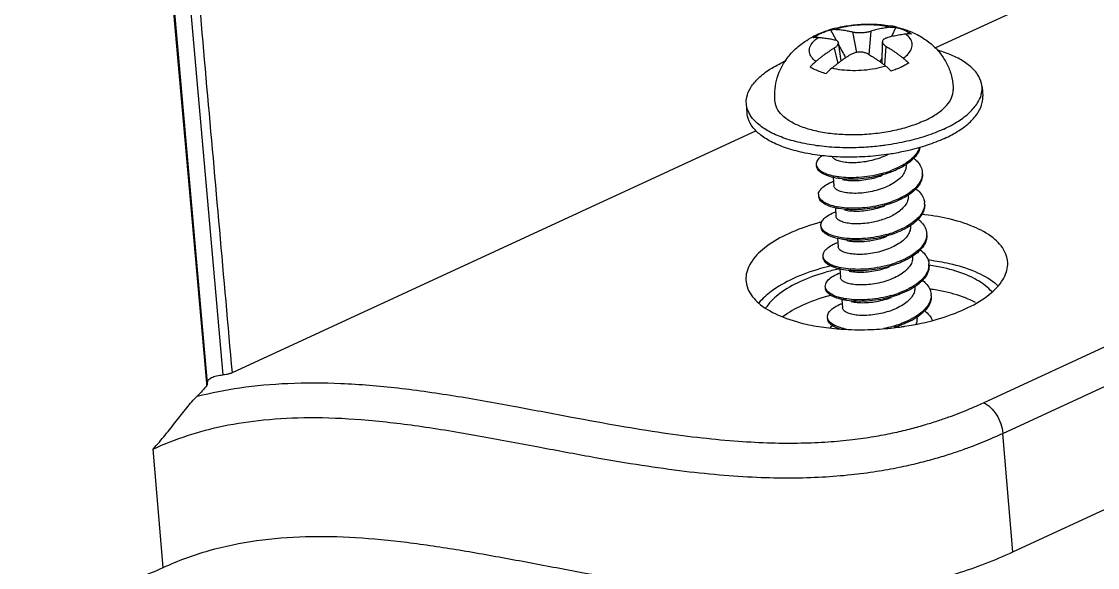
# Model space of a CAD drawing. Header units: millimetres. Extents: x -308 to 1490, y -1725 to -1095.
# Drawn here: x -203.48 to -162.5, y -1307.79 to -1286.97 of the extents above; entities that cross this region are included whole.
import ezdxf

# ---------------------------------------------------------------- set-up
doc = ezdxf.new("R2010")
doc.units = ezdxf.units.MM

# ---------------------------------------------------------------- blocks, each defined once
blk = doc.blocks.new('*u3')
for p, q in [((3.261, -24.088), (6.148, -56.803)), ((5.534, -57.122), (2.658, -24.484)), ((5.569, -57.119), (2.689, -24.481)), ((63.304, -30.467), (33.287, -44.341)), ((35.124, -57.865), (79.326, -37.434)), ((35.86, -59.031), (80.062, -38.6)), ((36.241, -63.549), (80.444, -43.118)), ((29.297, -43.644), (29.496, -44.019)), ((30.131, -43.727), (30.286, -44.511)), ((30.824, -43.701), (30.759, -44.589)), ((31.779, -43.55), (31.621, -43.908)), ((29.496, -44.019), (29.511, -44.048)), ((29.701, -44.834), (29.593, -44.134)), ((31.26, -44.927), (31.269, -44.103)), ((29.437, -44.342), (29.576, -44.927)), ((31.398, -44.268), (31.348, -44.994)), ((35.064, -45.818), (35.09, -46.176)), ((26.087, -46.462), (26.113, -46.82)), ((26.468, -47.493), (6.499, -56.723)), ((32.169, -48.782), (32.171, -48.81)), ((29.397, -49.273), (29.42, -49.592)), ((32.253, -49.948), (32.254, -49.974)), ((29.481, -50.438), (29.503, -50.756)), ((32.336, -51.107), (32.338, -51.138)), ((29.564, -51.602), (29.587, -51.92)), ((32.42, -52.277), (32.421, -52.302)), ((29.647, -52.765), (29.67, -53.084)), ((32.503, -53.436), (32.505, -53.466)), ((29.731, -53.93), (29.754, -54.248)), ((32.586, -54.6), (32.588, -54.629)), ((5.541, -57.202), (5.534, -57.122)), ((36.241, -63.549), (35.86, -59.031)), ((3.878, -64.146), (3.496, -59.629))]:
    blk.add_line(p, q)
for centre, radius, start, end in [((30.289, -47.086), 3.583, 114.7917, 117.8351), ((30.381, -47.284), 3.801, 112.4418, 114.7973), ((29.989, -46.07), 2.518, 114.7569, 118.2791), ((30.508, -47.6), 4.143, 107.0138, 112.3953), ((30.137, -46.387), 2.868, 112.7948, 114.7927), ((30.626, -47.975), 4.535, 104.6115, 107.0555), ((29.439, -44.365), 0.735, 100.3104, 101.1311), ((30.852, -47.579), 4.146, 77.0487, 80.149), ((30.888, -47.417), 3.98, 76.0784, 77.0335), ((31.127, -46.688), 3.212, 66.2992, 66.5141), ((29.883, -45.869), 2.29, 118.3284, 118.9124), ((143.277, 16.166), 128.718, 207.9832, 208.2283), ((29.884, -49.905), 5.571, 114.4994, 114.8067), ((29.624, -46.208), 2.471, 144.5956, 146.7509), ((30.224, -46.647), 2.331, 129.7118, 136.9264), ((-31.52, -16.325), 68.901, 335.52121, 335.67077), ((30.83, -46.906), 2.331, 129.7118, 136.9264), ((30.202, -45.301), 3.967, 285.4152, 289.9102), ((30.296, -45.568), 3.685, 289.9567, 290.8547), ((30.9, -46.862), 2.306, 301.3436, 303.0927), ((32.213, -49.117), 0.58, 358.4694, 3.9363), ((30.989, -47.986), 2.288, 302.5987, 302.7935), ((30.014, -47.976), 2.466, 258.5434, 259.1481), ((30.283, -46.457), 3.976, 285.4629, 289.8515), ((32.316, -50.283), 0.561, 358.6243, 4.2726), ((31.331, -59.983), 9.316, 104.7631, 105.1222), ((30.293, -47.369), 4.238, 285.549, 285.7818), ((30.374, -47.643), 3.953, 285.7361, 289.8987), ((32.378, -51.445), 0.582, 358.479, 3.9303), ((31.155, -50.312), 2.29, 302.5996, 302.7662), ((31.174, -50.391), 2.262, 302.7657, 303.1035), ((31.95, -61.305), 8.94, 82.8534, 83.1184), ((31.558, -61.564), 9.01, 102.2639, 102.543), ((30.179, -50.312), 2.458, 258.5416, 258.7611), ((30.449, -48.781), 3.98, 285.4671, 289.8502), ((32.467, -52.611), 0.577, 354.9427, 4.2083), ((30.622, -50.201), 3.708, 289.9601, 290.561), ((31.998, -61.227), 7.772, 81.4448, 82.0121), ((31.461, -61.765), 8.28, 104.9911, 106.0349), ((30.536, -49.956), 3.968, 285.4208, 289.9143), ((32.575, -53.772), 0.552, 358.4443, 4.127), ((32.942, -57.711), 4.123, 66.002, 67.1942), ((33.202, -57.136), 3.492, 62.3832, 66.0535), ((32.092, -55.365), 1.277, 49.4694, 52.1146), ((30.602, -51.065), 4.025, 285.5134, 289.8453), ((30.326, -45.601), 9.477, 262.752, 265.3132), ((30.367, -56.483), 1.846, 123.2578, 126.3577), ((30.436, -56.588), 1.972, 122.0561, 123.2764), ((30.388, -44.895), 10.185, 265.293, 266.9406), ((30.317, -52.794), 2.301, 256.9128, 258.3521), ((30.343, -52.667), 2.431, 258.3518, 259.6762), ((30.488, -50.641), 4.465, 280.7387, 285.4728), ((30.426, -43.961), 11.119, 276.5554, 278.1058), ((30.436, -44.029), 11.05, 278.1066, 278.821)]:
    blk.add_arc(centre, radius, start, end)
for points, start_tangent, end_tangent in [([(3.608, -24.011), (4.571, -34.915), (5.533, -45.82), (6.499, -56.723)], (0.087898, -0.99613), (0.087898, -0.99613)), ([(29.482, -43.586), (30.011, -43.48), (30.615, -43.428), (31.225, -43.449), (31.561, -43.495)], (0.967625, 0.252394), (0.985207, -0.171371)), ([(29.026, -43.744), (29.109, -43.71), (29.297, -43.644)], (0.921802, 0.387662), (0.951651, 0.307182)), ([(29.307, -43.642), (29.394, -43.631), (29.491, -43.63)], (0.983851, 0.178992), (0.998763, -0.049732)), ([(31.551, -43.553), (31.169, -43.485), (30.75, -43.458), (30.318, -43.475), (29.891, -43.533), (29.491, -43.63)], (-0.971362, 0.237605), (-0.956548, -0.291576)), ([(29.491, -43.63), (29.595, -43.637), (29.696, -43.647), (29.792, -43.66), (29.883, -43.675), (29.969, -43.691), (30.051, -43.708), (30.131, -43.727)], (0.998763, -0.049732), (0.970333, -0.241771)), ([(30.131, -43.727), (30.181, -43.738), (30.238, -43.746), (30.3, -43.751), (30.365, -43.754), (30.434, -43.754), (30.504, -43.752), (30.574, -43.746), (30.643, -43.738), (30.708, -43.728), (30.769, -43.716), (30.824, -43.701)], (0.970333, -0.241771), (0.959522, 0.281635)), ([(31.551, -43.553), (31.445, -43.566), (31.336, -43.583), (31.225, -43.603), (31.116, -43.626), (31.013, -43.65), (30.916, -43.675), (30.824, -43.701)], (-0.993596, -0.112995), (-0.959522, -0.281635)), ([(32.157, -43.811), (32.051, -43.825), (31.941, -43.842), (31.831, -43.862), (31.722, -43.884), (31.619, -43.909), (31.522, -43.934), (31.429, -43.96)], (-0.993596, -0.112995), (-0.959522, -0.281635)), ([(31.551, -43.553), (31.665, -43.545), (31.779, -43.55)], (0.993596, 0.112995), (0.995449, -0.095291)), ([(31.779, -43.55), (32.01, -43.622), (32.213, -43.709), (32.385, -43.809)], (0.966688, -0.255958), (0.826318, -0.563205)), ([(31.846, -43.554), (32.407, -43.743)], (0.97062, -0.240618), (0.917158, -0.398525)), ([(32.064, -44.728), (32.268, -44.547), (32.382, -44.356), (32.401, -44.163), (32.325, -43.978), (32.157, -43.811)], (0.816964, 0.576689), (-0.805632, 0.592416)), ([(32.385, -43.809), (32.271, -43.804), (32.157, -43.811)], (-0.995449, 0.095291), (-0.993596, -0.112995)), ([(32.418, -43.747), (32.88, -44), (33.26, -44.308), (33.556, -44.66), (33.772, -45.044), (33.915, -45.475), (33.969, -45.934)], (0.915656, -0.401962), (0.016266, -0.999868)), ([(27.61, -44.776), (27.92, -44.416), (28.313, -44.099), (28.616, -43.917)], (0.579327, 0.815096), (0.884166, 0.467172)), ([(28.735, -44.854), (28.567, -44.687), (28.491, -44.503), (28.511, -44.31), (28.625, -44.118), (28.828, -43.937)], (-0.805632, 0.592416), (0.816964, 0.576689)), ([(28.634, -43.95), (28.776, -43.864)], (0.832552, 0.553947), (0.87535, 0.483489)), ([(28.828, -43.937), (28.731, -43.938), (28.634, -43.95)], (-0.998763, 0.049732), (-0.981186, -0.193065)), ([(28.828, -43.937), (28.932, -43.944), (29.033, -43.954), (29.129, -43.967), (29.22, -43.981), (29.306, -43.997), (29.388, -44.015), (29.468, -44.034)], (0.998763, -0.049732), (0.970333, -0.241771)), ([(29.437, -44.342), (29.484, -44.309), (29.524, -44.275), (29.555, -44.241), (29.578, -44.207), (29.591, -44.174), (29.594, -44.143), (29.593, -44.134)], (0.844199, 0.536029), (-0.153856, 0.988093)), ([(29.593, -44.134), (29.587, -44.114), (29.571, -44.088), (29.545, -44.066), (29.511, -44.048), (29.468, -44.034)], (-0.153856, 0.988093), (-0.970333, 0.241771)), ([(31.429, -43.96), (31.381, -43.977), (31.34, -43.998), (31.308, -44.023), (31.285, -44.05), (31.272, -44.079), (31.269, -44.103)], (-0.959522, -0.281635), (-0.012713, -0.999919)), ([(31.269, -44.103), (31.269, -44.111), (31.276, -44.143), (31.293, -44.175), (31.319, -44.208), (31.355, -44.239), (31.398, -44.268)], (-0.012713, -0.999919), (0.857573, -0.514363)), ([(29.437, -44.342), (29.346, -44.401), (29.25, -44.466), (29.149, -44.536), (29.045, -44.611), (28.94, -44.691), (28.836, -44.772), (28.735, -44.854)], (-0.844199, -0.536029), (-0.770078, -0.637949)), ([(30.043, -44.601), (29.952, -44.66), (29.856, -44.724), (29.755, -44.794), (29.651, -44.87), (29.546, -44.949), (29.442, -45.031), (29.341, -45.113)], (-0.844199, -0.536029), (-0.770078, -0.637949)), ([(30.735, -44.575), (30.684, -44.549), (30.627, -44.528), (30.564, -44.512), (30.498, -44.502), (30.429, -44.499), (30.359, -44.502), (30.289, -44.51), (30.221, -44.525), (30.157, -44.545), (30.097, -44.571), (30.043, -44.601)], (-0.857573, 0.514363), (-0.844199, -0.536029)), ([(30.735, -44.575), (30.818, -44.625), (30.903, -44.679), (30.994, -44.739), (31.09, -44.805), (31.192, -44.877), (31.296, -44.954), (31.401, -45.035)], (0.857573, -0.514363), (0.787054, -0.616885)), ([(31.398, -44.268), (31.481, -44.319), (31.567, -44.373), (31.657, -44.432), (31.753, -44.498), (31.855, -44.571), (31.959, -44.648), (32.064, -44.728)], (0.857573, -0.514363), (0.787054, -0.616885)), ([(35.064, -45.818), (35.047, -45.696), (34.894, -45.345), (34.594, -45.02), (34.156, -44.734), (33.597, -44.495), (33.365, -44.421)], (-0.069112, 0.997609), (-0.95958, 0.281438)), ([(26.088, -46.462), (26.104, -46.217), (26.255, -45.848), (26.554, -45.488), (26.989, -45.151), (27.547, -44.848)], (-0.069112, 0.997609), (0.907726, 0.419563)), ([(27.188, -46.42), (27.174, -46), (27.238, -45.579), (27.383, -45.167), (27.557, -44.853)], (-0.126592, 0.991955), (0.548261, 0.836308)), ([(28.522, -45.055), (28.694, -45.155), (28.897, -45.242), (29.128, -45.314)], (0.826318, -0.563205), (0.966688, -0.255958)), ([(31.401, -45.035), (31.002, -45.132), (30.575, -45.191), (30.142, -45.207), (29.724, -45.181), (29.341, -45.113)], (-0.956548, -0.291576), (-0.971362, 0.237605)), ([(31.61, -45.22), (31.506, -45.122), (31.401, -45.035)], (-0.707957, 0.706256), (-0.787054, 0.616885)), ([(32.273, -44.914), (32.131, -45), (31.972, -45.08)], (-0.832552, -0.553947), (-0.907726, -0.419563)), ([(32.064, -44.728), (32.169, -44.816), (32.273, -44.914)], (0.787054, -0.616885), (0.707957, -0.706256)), ([(31.972, -45.08), (31.798, -45.154), (31.61, -45.22)], (-0.907726, -0.419563), (-0.951651, -0.307182)), ([(35.027, -46.149), (35.048, -46.063), (35.064, -45.818)], (0.286592, 0.958053), (-0.069112, 0.997609)), ([(32.865, -47.117), (33.309, -46.872), (33.649, -46.6), (33.871, -46.309), (33.965, -46.012), (33.969, -45.934)], (0.907726, 0.419563), (-0.020367, 0.999793)), ([(33.605, -47.433), (34.163, -47.129), (34.598, -46.792), (34.897, -46.433), (35.027, -46.149)], (0.907726, 0.419563), (0.286592, 0.958053)), ([(33.631, -47.791), (34.188, -47.487), (34.624, -47.15), (34.922, -46.791), (35.074, -46.421), (35.09, -46.176)], (0.907726, 0.419563), (-0.069112, 0.997609)), ([(26.177, -46.793), (26.105, -46.584), (26.088, -46.462)], (-0.429998, 0.90283), (-0.069112, 0.997609)), ([(32.865, -47.117), (32.332, -47.324), (31.732, -47.486), (31.087, -47.596), (30.423, -47.65), (29.765, -47.645), (29.138, -47.584), (28.566, -47.466), (28.071, -47.298), (27.673, -47.085), (27.386, -46.836), (27.222, -46.56), (27.189, -46.42)], (-0.907726, -0.419563), (-0.126525, 0.991963)), ([(29.333, -48.479), (28.984, -48.446), (28.242, -48.326), (27.58, -48.143), (27.021, -47.905), (26.584, -47.618), (26.284, -47.294), (26.131, -46.942), (26.114, -46.82)], (-0.99737, 0.072477), (-0.069112, 0.997609)), ([(29.342, -48.123), (28.959, -48.088), (28.216, -47.968), (27.554, -47.785), (26.995, -47.547), (26.558, -47.26), (26.258, -46.936), (26.177, -46.793)], (-0.997645, 0.068583), (-0.429998, 0.90283)), ([(33.605, -47.433), (32.944, -47.692), (32.203, -47.899), (31.406, -48.046), (31.199, -48.073)], (-0.907726, -0.419563), (-0.992898, -0.118966)), ([(33.631, -47.791), (32.97, -48.051), (32.229, -48.257), (31.656, -48.37)], (-0.907726, -0.419563), (-0.986719, -0.162435)), ([(31.199, -48.073), (30.581, -48.128), (29.756, -48.142), (29.342, -48.123)], (-0.992898, -0.118966), (-0.997645, 0.068583)), ([(32.681, -48.137), (32.643, -48.232), (32.493, -48.455), (32.262, -48.664), (32.135, -48.752)], (-0.30007, -0.953917), (-0.843387, -0.537307)), ([(32.701, -48.129), (32.687, -48.188), (32.572, -48.416), (32.373, -48.633), (32.159, -48.794)], (-0.199079, -0.979983), (-0.837655, -0.546199)), ([(28.761, -48.781), (28.77, -48.691), (28.859, -48.542), (28.974, -48.44)], (-0.064223, 0.997936), (0.808389, 0.588649)), ([(31.656, -48.37), (31.432, -48.404), (30.607, -48.486), (29.782, -48.5), (29.333, -48.479)], (-0.986719, -0.162435), (-0.99737, 0.072477)), ([(31.492, -48.398), (31.393, -48.447), (31.101, -48.561), (30.792, -48.645), (30.486, -48.697), (30.191, -48.718), (29.918, -48.709), (29.687, -48.673), (29.509, -48.613), (29.391, -48.534), (29.348, -48.474)], (-0.884918, -0.465748), (-0.404188, 0.914676)), ([(32.135, -48.752), (31.963, -48.851), (31.607, -49.011)], (-0.843387, -0.537307), (-0.934476, -0.356026)), ([(32.459, -48.538), (32.546, -48.613), (32.71, -48.816), (32.787, -49.036), (32.792, -49.077)], (0.789122, -0.614237), (0.068994, -0.997617)), ([(28.771, -48.839), (28.761, -48.781)], (-0.291467, 0.956581), (-0.064223, 0.997936)), ([(29.426, -49.282), (29.404, -49.277), (29.124, -49.191), (28.919, -49.079), (28.797, -48.945), (28.765, -48.837)], (-0.978322, 0.20709), (-0.084443, 0.996428)), ([(29.437, -49.229), (29.288, -49.193), (29.036, -49.097), (28.861, -48.977), (28.771, -48.839)], (-0.979629, 0.200817), (-0.291467, 0.956581)), ([(31.57, -49.083), (31.38, -49.147), (30.968, -49.252), (30.545, -49.318), (30.131, -49.343), (29.744, -49.329), (29.426, -49.282)], (-0.938746, -0.344609), (-0.978322, 0.20709)), ([(31.257, -49.126), (31.213, -49.138), (30.796, -49.227), (30.377, -49.277), (29.974, -49.286), (29.606, -49.257), (29.437, -49.229)], (-0.963803, -0.266615), (-0.979629, 0.200817)), ([(32.1, -48.832), (31.764, -49.005), (31.57, -49.083)], (-0.853938, -0.520375), (-0.938746, -0.344609)), ([(32.171, -48.81), (32.157, -48.961), (32.077, -49.142), (31.93, -49.316), (31.728, -49.472)], (0.069434, -0.997587), (-0.838373, -0.545097)), ([(32.793, -49.133), (32.775, -49.263), (32.674, -49.49), (32.489, -49.708), (32.228, -49.909)], (-0.026386, -0.999652), (-0.840627, -0.541615)), ([(32.796, -49.133), (32.79, -49.263), (32.71, -49.492), (32.543, -49.715), (32.297, -49.922), (32.245, -49.957)], (0.070577, -0.997506), (-0.836718, -0.547634)), ([(28.844, -49.945), (28.843, -49.942), (28.88, -49.792), (29.005, -49.645), (29.212, -49.509), (29.407, -49.422)], (-0.074092, 0.997251), (0.934272, 0.356561)), ([(31.728, -49.472), (31.477, -49.61), (31.185, -49.725), (30.875, -49.809), (30.569, -49.861), (30.274, -49.882), (30, -49.873), (29.77, -49.836), (29.592, -49.776), (29.474, -49.698), (29.422, -49.607), (29.42, -49.592)], (-0.838373, -0.545097), (-0.051258, 0.998685)), ([(29.749, -49.352), (29.977, -49.386), (30.253, -49.394), (30.555, -49.371), (30.862, -49.317), (31.164, -49.233), (31.278, -49.192)], (0.975076, -0.221871), (0.933864, 0.357629)), ([(28.854, -49.998), (28.844, -49.945)], (-0.292579, 0.956241), (-0.074092, 0.997251)), ([(32.222, -49.913), (31.903, -50.086), (31.633, -50.197)], (-0.842463, -0.538753), (-0.940343, -0.340228)), ([(32.245, -49.957), (31.983, -50.106), (31.653, -50.247)], (-0.836718, -0.547634), (-0.938792, -0.344484)), ([(32.254, -49.974), (32.241, -50.126), (32.16, -50.307), (32.013, -50.48), (31.812, -50.636)], (0.06943, -0.997587), (-0.838373, -0.545097)), ([(32.549, -49.707), (32.708, -49.859), (32.837, -50.07), (32.875, -50.241)], (0.785936, -0.618308), (0.074153, -0.997247)), ([(29.51, -50.446), (29.307, -50.392), (29.072, -50.289), (28.917, -50.162), (28.85, -50.02), (28.848, -50.001)], (-0.978434, 0.206558), (-0.061072, 0.998133)), ([(29.524, -50.393), (29.258, -50.32), (29.037, -50.213), (28.897, -50.085), (28.854, -49.998)], (-0.980066, 0.198672), (-0.292579, 0.956241)), ([(31.653, -50.247), (31.616, -50.26), (31.213, -50.38), (30.792, -50.461), (30.372, -50.502), (29.973, -50.503), (29.612, -50.465), (29.51, -50.446)], (-0.938792, -0.344484), (-0.978434, 0.206558)), ([(31.343, -50.289), (31.124, -50.344), (30.704, -50.417), (30.289, -50.449), (29.898, -50.443), (29.549, -50.398)], (-0.96358, -0.267419), (-0.982108, 0.188316)), ([(29.833, -50.516), (30.046, -50.549), (30.323, -50.558), (30.626, -50.536), (30.933, -50.483), (31.238, -50.4), (31.362, -50.356)], (0.975044, -0.222014), (0.933859, 0.357641)), ([(32.876, -50.296), (32.827, -50.522), (32.69, -50.747), (32.472, -50.959), (32.183, -51.15), (31.836, -51.315), (31.719, -51.36)], (-0.024376, -0.999703), (-0.94002, -0.341119)), ([(32.879, -50.297), (32.881, -50.338), (32.835, -50.568), (32.701, -50.794), (32.484, -51.008), (32.327, -51.122)], (0.074126, -0.997249), (-0.837283, -0.54677)), ([(28.928, -51.109), (28.933, -51.036), (29.012, -50.886), (29.178, -50.742), (29.423, -50.613), (29.491, -50.586)], (-0.072523, 0.997367), (0.93393, 0.357455)), ([(30.677, -51.022), (30.375, -51.045), (30.096, -51.038), (29.861, -51.002), (29.68, -50.942), (29.559, -50.864), (29.506, -50.772), (29.504, -50.756)], (-0.991955, -0.126595), (-0.049817, 0.998758)), ([(31.812, -50.636), (31.618, -50.746), (31.398, -50.843), (31.16, -50.922), (30.917, -50.982), (30.677, -51.022)], (-0.838373, -0.545097), (-0.991955, -0.126595)), ([(36.042, -52.536), (35.927, -52.099), (35.483, -51.583), (34.738, -51.153), (33.742, -50.84), (32.762, -50.682)], (-0.044162, 0.999024), (-0.994738, 0.102454)), ([(28.901, -50.989), (28.761, -51.028), (27.694, -51.42)], (-0.96537, -0.260883), (-0.907726, -0.419563)), ([(28.945, -51.184), (28.928, -51.109)], (-0.356258, 0.934388), (-0.072522, 0.997367)), ([(29.593, -51.609), (29.501, -51.588), (29.238, -51.496), (29.05, -51.377), (28.949, -51.24), (28.932, -51.165)], (-0.978236, 0.207498), (-0.072523, 0.997367)), ([(29.603, -51.556), (29.497, -51.532), (29.233, -51.44), (29.046, -51.321), (28.945, -51.184)], (-0.979469, 0.201593), (-0.356258, 0.934388)), ([(32.327, -51.122), (32.195, -51.202), (31.847, -51.368), (31.737, -51.411)], (-0.837283, -0.54677), (-0.938711, -0.344705)), ([(32.338, -51.138), (32.323, -51.293), (32.242, -51.473), (32.096, -51.644), (31.895, -51.8)], (0.069461, -0.997585), (-0.838373, -0.545097)), ([(32.626, -50.866), (32.706, -50.934), (32.873, -51.138), (32.953, -51.358), (32.959, -51.405)], (0.78889, -0.614535), (0.068869, -0.997626)), ([(27.694, -51.42), (26.856, -51.909), (26.304, -52.462), (26.077, -53.043), (26.08, -53.249)], (-0.907726, -0.419563), (0.117929, -0.993022)), ([(30.616, -51.655), (30.207, -51.671), (29.829, -51.648), (29.593, -51.609)], (-0.996256, -0.086447), (-0.978236, 0.207498)), ([(30.612, -51.599), (30.203, -51.615), (29.825, -51.592), (29.603, -51.556)], (-0.996256, -0.086447), (-0.979469, 0.201593)), ([(31.43, -51.452), (31.032, -51.543), (30.612, -51.599)], (-0.963401, -0.268063), (-0.996256, -0.086447)), ([(31.737, -51.411), (31.455, -51.502), (31.039, -51.598), (30.616, -51.655)], (-0.938711, -0.344705), (-0.996256, -0.086447)), ([(30.726, -51.698), (30.966, -51.658), (31.209, -51.598), (31.445, -51.52)], (0.991955, 0.126595), (0.933851, 0.357663)), ([(32.96, -51.46), (32.943, -51.587), (32.842, -51.815), (32.657, -52.035), (32.394, -52.237)], (-0.026239, -0.999656), (-0.840886, -0.541213)), ([(32.963, -51.461), (32.947, -51.643), (32.846, -51.871), (32.661, -52.091), (32.409, -52.286)], (0.068869, -0.997626), (-0.83768, -0.546161)), ([(29.011, -52.273), (29.01, -52.258), (29.054, -52.108), (29.187, -51.96), (29.403, -51.824), (29.574, -51.75)], (-0.080433, 0.99676), (0.934187, 0.356784)), ([(31.895, -51.8), (31.644, -51.938), (31.352, -52.053), (31.043, -52.137), (30.737, -52.188), (30.437, -52.21), (30.162, -52.2), (29.932, -52.163), (29.756, -52.103), (29.639, -52.024), (29.588, -51.933), (29.587, -51.92)], (-0.838373, -0.545097), (-0.052832, 0.998603)), ([(29.916, -51.68), (30.145, -51.714), (30.424, -51.722), (30.726, -51.698)], (0.975103, -0.22175), (0.991955, 0.126595)), ([(32.711, -52.031), (32.902, -52.22), (33.017, -52.435), (33.042, -52.569)], (0.788466, -0.615078), (0.072857, -0.997342)), ([(29.057, -52.403), (29.011, -52.273)], (-0.540769, 0.841171), (-0.080433, 0.99676)), ([(29.677, -52.773), (29.414, -52.699), (29.196, -52.59), (29.061, -52.459), (29.015, -52.329)], (-0.978464, 0.206416), (-0.080433, 0.99676)), ([(29.691, -52.721), (29.41, -52.643), (29.192, -52.534), (29.057, -52.403)], (-0.980068, 0.198663), (-0.540769, 0.841171)), ([(32.389, -52.241), (32.067, -52.415), (31.8, -52.524)], (-0.842456, -0.538766), (-0.940334, -0.340252)), ([(32.398, -52.293), (32.071, -52.471), (31.82, -52.575)], (-0.840886, -0.541213), (-0.938782, -0.344513)), ([(32.421, -52.302), (32.406, -52.458), (32.325, -52.637), (32.18, -52.808), (31.979, -52.964)], (0.06948, -0.997583), (-0.838373, -0.545097)), ([(35.66, -53.397), (35.547, -53.301), (34.812, -52.877), (33.829, -52.568), (33.062, -52.435)], (-0.740056, 0.672545), (-0.992231, 0.124412)), ([(29.335, -52.643), (28.914, -52.753), (27.861, -53.14)], (-0.973051, -0.230588), (-0.907726, -0.419563)), ([(29.602, -52.769), (29.094, -52.898), (28.127, -53.253)], (-0.976133, -0.217175), (-0.907726, -0.419563)), ([(31.82, -52.575), (31.694, -52.618), (31.285, -52.73), (30.862, -52.802), (30.445, -52.834), (30.053, -52.825), (29.704, -52.779), (29.677, -52.773)], (-0.938782, -0.344513), (-0.978464, 0.206416)), ([(31.51, -52.617), (31.281, -52.674), (30.858, -52.746), (30.441, -52.778), (30.049, -52.769), (29.7, -52.723)], (-0.963569, -0.267461), (-0.980822, 0.194907)), ([(30, -52.844), (30.228, -52.878), (30.498, -52.886), (30.793, -52.864), (31.099, -52.811), (31.407, -52.727), (31.529, -52.683)], (0.975121, -0.221675), (0.933862, 0.357635)), ([(33.041, -52.662), (32.975, -52.892), (32.822, -53.116), (32.587, -53.326), (32.469, -53.407)], (-0.088794, -0.99605), (-0.843258, -0.537509)), ([(33.046, -52.625), (33.045, -52.718), (32.979, -52.948), (32.826, -53.172), (32.591, -53.382), (32.495, -53.449)], (0.072857, -0.997342), (-0.836862, -0.547413)), ([(35.436, -53.627), (35.198, -53.403), (34.52, -53.012), (33.614, -52.726), (33.046, -52.623)], (-0.653277, 0.757119), (-0.989968, 0.141292)), ([(35.259, -53.801), (35.811, -53.247), (36.038, -52.667), (36.042, -52.536)], (0.801149, 0.598465), (-0.044162, 0.999024)), ([(26.08, -53.249), (26.188, -53.61), (26.632, -54.127), (27.377, -54.556), (28.373, -54.87), (29.13, -55.002)], (0.117929, -0.993022), (0.991956, -0.126584)), ([(27.861, -53.14), (27.034, -53.622), (26.57, -54.06)], (-0.907726, -0.419563), (-0.623072, -0.782165)), ([(28.127, -53.253), (27.367, -53.696), (26.864, -54.202), (26.836, -54.244)], (-0.907726, -0.419563), (-0.534952, -0.844883)), ([(29.095, -53.437), (29.11, -53.33), (29.209, -53.18), (29.394, -53.039), (29.657, -52.914)], (-0.059153, 0.998249), (0.934106, 0.356995)), ([(31.979, -52.964), (31.727, -53.102), (31.436, -53.216), (31.127, -53.301), (30.82, -53.352), (30.52, -53.374), (30.244, -53.364), (30.014, -53.326), (29.839, -53.266), (29.722, -53.188), (29.672, -53.096), (29.671, -53.084)], (-0.838373, -0.545097), (-0.053223, 0.998583)), ([(32.796, -53.196), (32.918, -53.306), (33.066, -53.514), (33.126, -53.733)], (0.787608, -0.616177), (0.072027, -0.997403)), ([(29.104, -53.489), (29.101, -53.479), (29.095, -53.437)], (-0.276413, 0.961039), (-0.059153, 0.998249)), ([(29.76, -53.937), (29.602, -53.897), (29.355, -53.799), (29.187, -53.675), (29.105, -53.535), (29.099, -53.493)], (-0.978331, 0.207047), (-0.059153, 0.998249)), ([(29.772, -53.884), (29.598, -53.841), (29.351, -53.743), (29.183, -53.619), (29.104, -53.489)], (-0.979739, 0.200278), (-0.276413, 0.961039)), ([(32.495, -53.449), (32.288, -53.57), (31.928, -53.729), (31.904, -53.738)], (-0.836862, -0.547413), (-0.938739, -0.34463)), ([(32.469, -53.407), (32.284, -53.514), (31.924, -53.673)], (-0.843258, -0.537509), (-0.936294, -0.351216)), ([(32.505, -53.466), (32.49, -53.622), (32.408, -53.802), (32.263, -53.972), (32.062, -54.128)], (0.069504, -0.997582), (-0.838373, -0.545097)), ([(34.54, -53.911), (33.659, -53.636), (33.154, -53.542)], (-0.921802, 0.38766), (-0.98887, 0.14878)), ([(29.174, -53.806), (28.215, -54.158)], (-0.961084, -0.276257), (-0.907726, -0.419563)), ([(29.178, -54.601), (29.179, -54.552), (29.244, -54.401), (29.396, -54.256), (29.63, -54.124), (29.741, -54.077)], (-0.082466, 0.996594), (0.933961, 0.357375)), ([(31.904, -53.738), (31.529, -53.855), (31.109, -53.942), (30.688, -53.99), (30.284, -53.997), (29.917, -53.965), (29.76, -53.937)], (-0.938739, -0.34463), (-0.978331, 0.207047)), ([(31.591, -53.781), (31.525, -53.799), (31.105, -53.887), (30.684, -53.934), (30.28, -53.941), (29.913, -53.909), (29.772, -53.884)], (-0.963785, -0.266681), (-0.979739, 0.200278)), ([(30.083, -54.007), (30.313, -54.042), (30.588, -54.049), (30.889, -54.026), (31.196, -53.972), (31.499, -53.888), (31.612, -53.847)], (0.975094, -0.221794), (0.933864, 0.357628)), ([(33.127, -53.787), (33.095, -53.967), (32.974, -54.194), (32.77, -54.411), (32.548, -54.573)], (-0.026249, -0.999655), (-0.844635, -0.535343)), ([(33.13, -53.789), (33.13, -53.793), (33.099, -54.023), (32.978, -54.25), (32.774, -54.467), (32.577, -54.614)], (0.072027, -0.997403), (-0.837594, -0.546293)), ([(34.421, -54.29), (35.259, -53.801)], (0.907726, 0.419563), (0.801149, 0.598465)), ([(28.215, -54.158), (27.477, -54.586)], (-0.907726, -0.419563), (-0.804929, -0.593372)), ([(32.062, -54.128), (31.811, -54.266), (31.52, -54.38), (31.211, -54.464), (30.904, -54.516), (30.602, -54.537), (30.327, -54.528), (30.097, -54.49), (29.922, -54.43), (29.805, -54.351), (29.755, -54.259), (29.754, -54.248)], (-0.838373, -0.545097), (-0.053632, 0.998561)), ([(32.13, -54.948), (33.354, -54.682), (34.421, -54.29)], (0.988172, 0.153352), (0.907726, 0.419563)), ([(32.922, -54.395), (33.103, -54.595), (33.168, -54.72)], (0.759873, -0.650072), (0.37085, -0.928693)), ([(29.205, -54.699), (29.178, -54.601)], (-0.436411, 0.899748), (-0.082466, 0.996594)), ([(29.663, -55.054), (29.525, -55.004), (29.325, -54.889), (29.209, -54.755), (29.182, -54.657)], (-0.954615, 0.297842), (-0.082466, 0.996594)), ([(29.796, -55.035), (29.521, -54.948), (29.321, -54.833), (29.205, -54.699)], (-0.974001, 0.226543), (-0.436411, 0.899748)), ([(31.987, -54.902), (31.77, -54.975), (31.716, -54.991)], (-0.938732, -0.344649), (-0.961232, -0.275741)), ([(32.548, -54.573), (32.492, -54.608), (32.152, -54.779), (31.969, -54.852)], (-0.844635, -0.535343), (-0.940149, -0.340764)), ([(32.577, -54.614), (32.496, -54.664), (32.156, -54.835), (31.987, -54.902)], (-0.837594, -0.546293), (-0.938732, -0.344649)), ([(32.588, -54.63), (32.576, -54.775), (32.547, -54.862)], (0.068602, -0.997644), (-0.3922, -0.91988)), ([(29.844, -55.066), (30.833, -55.073), (31.695, -55.007)], (0.998571, -0.053439), (0.99346, 0.114182)), ([(5.566, -57.098), (5.596, -57.005), (5.716, -56.907), (5.911, -56.836), (6.148, -56.803)], (-0.074076, 0.997253), (0.99883, 0.048366)), ([(6.499, -56.723), (6.395, -56.762), (6.275, -56.789), (6.148, -56.803)], (-0.904606, -0.426249), (-0.99883, -0.048366)), ([(5.169, -57.615), (6.801, -57.295), (8.623, -57.125), (10.648, -57.127), (12.817, -57.301), (15.103, -57.622), (17.366, -58.021), (19.434, -58.411), (21.268, -58.743), (22.916, -59.007), (24.416, -59.202), (25.787, -59.33), (27.039, -59.394), (28.177, -59.399), (29.206, -59.354), (30.126, -59.268), (30.944, -59.151), (31.667, -59.015), (32.305, -58.866), (32.868, -58.712), (33.365, -58.558), (33.803, -58.407), (34.192, -58.261), (34.537, -58.122), (34.845, -57.99), (35.124, -57.865)], (0.969516, 0.245028), (0.907726, 0.419563)), ([(5.541, -57.202), (5.368, -57.411), (5.169, -57.615)], (-0.604403, -0.796679), (-0.724187, -0.689603)), ([(5.541, -57.202), (5.559, -57.172), (5.568, -57.14), (5.569, -57.119)], (0.604402, 0.796679), (-0.086686, 0.996236)), ([(3.496, -59.629), (3.731, -59.362), (3.954, -59.096), (4.169, -58.83), (4.376, -58.567), (4.577, -58.31), (4.774, -58.061), (4.971, -57.825), (5.169, -57.615)], (0.672158, 0.740407), (0.72424, 0.689548)), ([(35.124, -57.865), (35.383, -58.04), (35.614, -58.323), (35.781, -58.67), (35.86, -59.031)], (0.919751, -0.392503), (0.084075, -0.996459)), ([(3.496, -59.629), (4.8, -59.117), (6.181, -58.75), (7.704, -58.518), (9.446, -58.429), (11.424, -58.507), (13.59, -58.75), (15.885, -59.121), (18.105, -59.534), (20.102, -59.906), (21.897, -60.211), (23.547, -60.446), (25.071, -60.61), (26.484, -60.703), (27.791, -60.728), (28.99, -60.693), (30.076, -60.605), (31.046, -60.479), (31.903, -60.325), (32.653, -60.156), (33.31, -59.981), (33.883, -59.806), (34.384, -59.635), (34.823, -59.472), (35.21, -59.316), (35.553, -59.17), (35.86, -59.031)], (0.907737, 0.41954), (0.907726, 0.419563)), ([(3.878, -64.146), (5.627, -63.498), (7.435, -63.118), (9.297, -62.966), (11.207, -63.002), (13.161, -63.186), (15.156, -63.477), (17.184, -63.837), (19.243, -64.224), (23.433, -64.924), (25.555, -65.157), (27.688, -65.258), (29.828, -65.188), (31.97, -64.906), (34.109, -64.373), (36.241, -63.549)], (0.907726, 0.419563), (0.907726, 0.419563)), ([(-7.401, -64.572), (-6.575, -64.871), (-5.646, -65.109), (-4.631, -65.28), (-3.555, -65.382), (-2.435, -65.411), (-1.298, -65.368), (-0.163, -65.253), (0.942, -65.07), (1.999, -64.82), (2.984, -64.51), (3.878, -64.146)], (0.919751, -0.392503), (0.907726, 0.419563))]:
    blk.add_spline(points, degree=3, dxfattribs=dict(start_tangent=start_tangent, end_tangent=end_tangent))
blk = doc.blocks.new('*u5')
blk.add_blockref('*u3', (-106.236, 148.578))

msp = doc.modelspace()

# ---------------------------------------------------------------- block references
msp.add_blockref('*u5', (-95.729, -1392.218))

doc.saveas('drawing.dxf')
